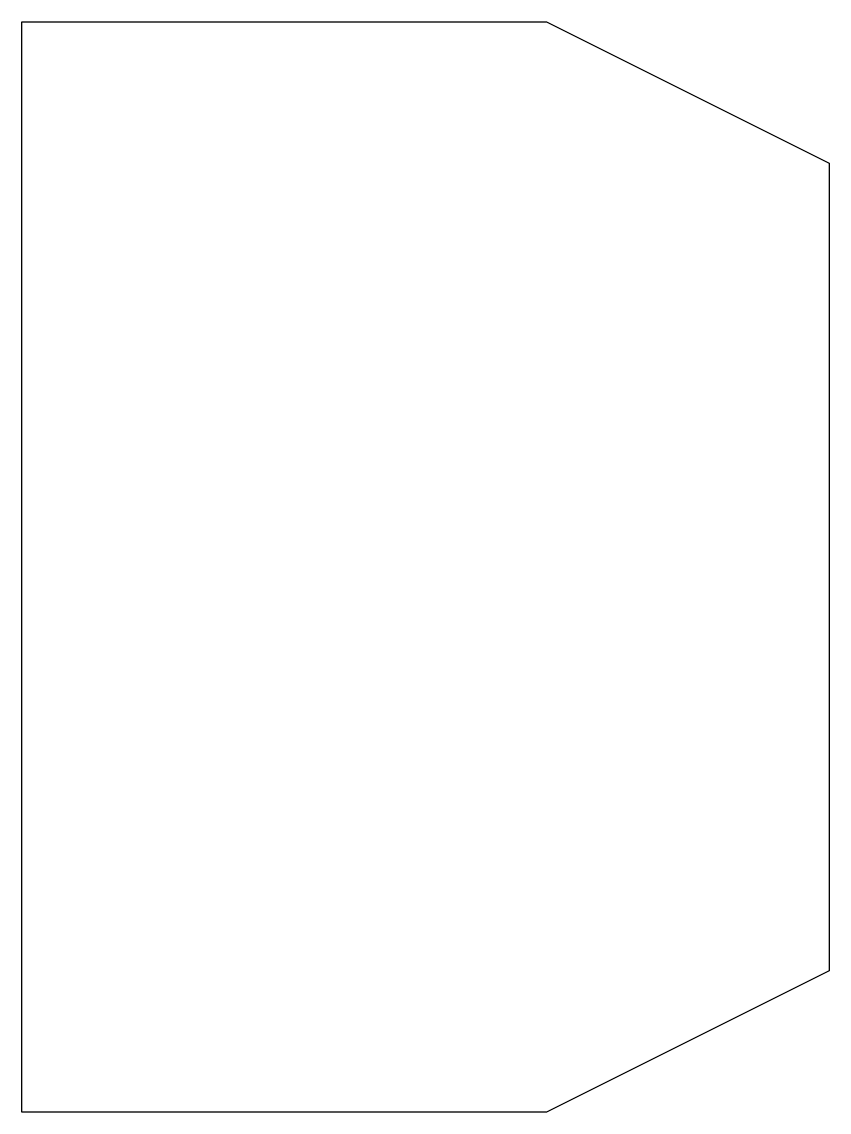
# Model space of a CAD drawing. Header units: millimetres. Extents: x 0 to 20, y -13.5 to 13.5.
import ezdxf

# ---------------------------------------------------------------- set-up
doc = ezdxf.new("R2010")
doc.units = ezdxf.units.MM

msp = doc.modelspace()

# ---------------------------------------------------------------- linework, layer by layer
msp.add_lwpolyline([(20, 10), (20, -10), (13, -13.5), (0, -13.5), (0, 13.5), (13, 13.5)], close=True)

doc.saveas('drawing.dxf')
